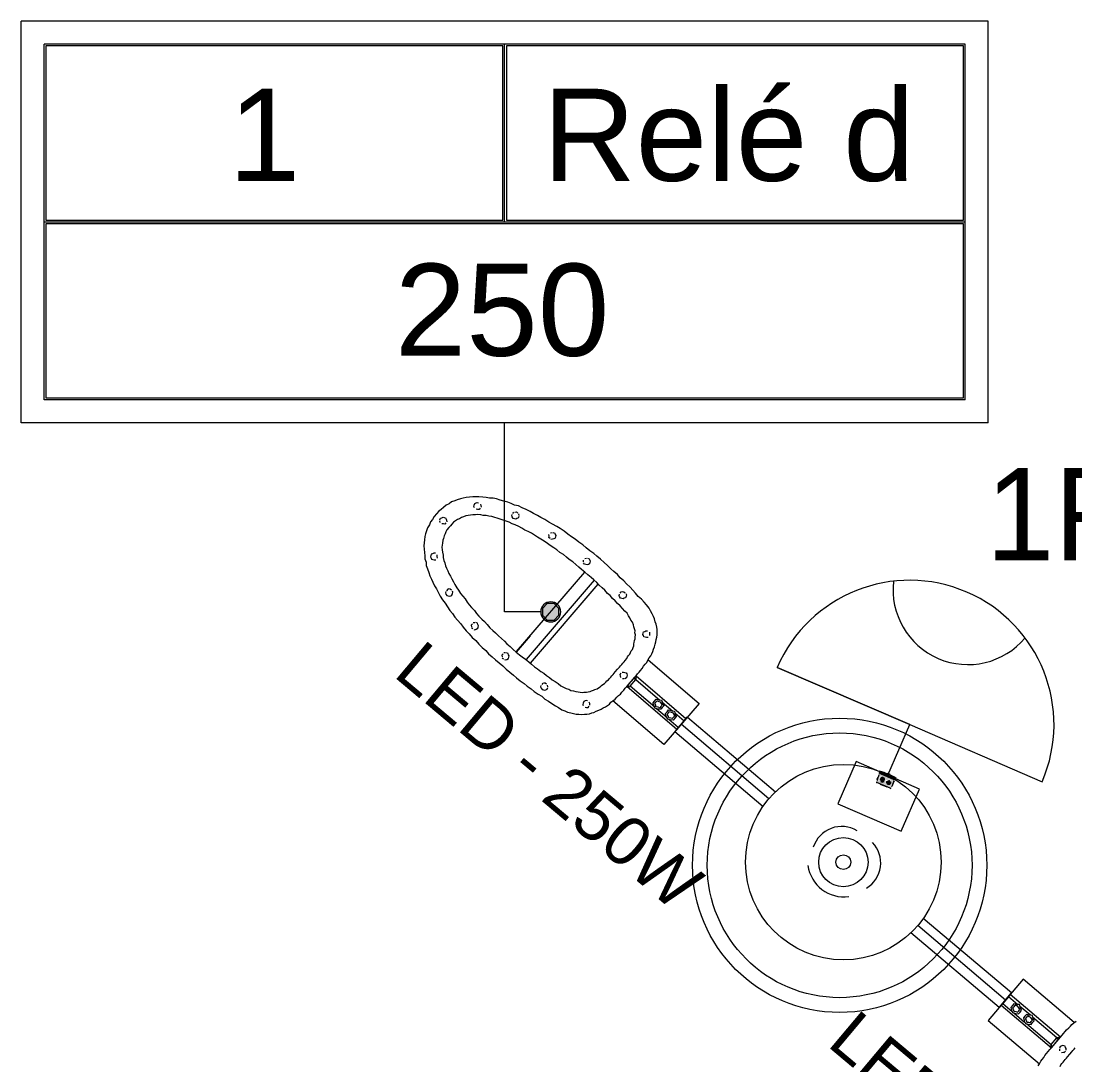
# Model space of a CAD drawing. Header units: metres. Extents: x -12 to 158, y -16 to 62.
# Drawn here: x 57.253 to 61.829, y 37.147 to 41.68 of the extents above; entities that cross this region are included whole.
import ezdxf

# ---------------------------------------------------------------- set-up
doc = ezdxf.new("R2010")
doc.units = ezdxf.units.M
doc.linetypes.add('Hidden 1_5', pattern=[0.0022, 0.0015, -0.0007])
for name, color, linetype, lineweight in [('A-ANNO-NOTE', 7, 'Continuous', 9), ('A-DETL', 7, 'Continuous', 9), ('Dispositivos elétricos', 7, 'Continuous', 35), ('E-LITE', 7, 'Continuous', 25), ('E-LITE-EQPM-IDEN', 7, 'Continuous', 9), ('E-LITE-IDEN', 7, 'Continuous', 9), ('E-POWR-CNDT', 7, 'Continuous', 18), ('Espelho e Módulo', 7, 'Continuous', 9), ('G-ANNO-TEXT', 7, 'Continuous', 9), ('LD_Luminárias', 7, 'Continuous', 9)]:
    doc.layers.add(name, color=color, linetype=linetype, lineweight=lineweight)
doc.layers.add('BASE ELETRICO__dwg', color=7, linetype='Continuous', lineweight=9, true_color=0x767676)
doc.styles.add('Arial_2', font='arial.ttf', dxfattribs={"height": 0.210954})
doc.styles.add('Arial_3', font='arial.ttf', dxfattribs={"height": 0.4})
doc.styles.add('Century Gothic_2', font='GOTHIC.TTF', dxfattribs={"height": 0.4})

# ---------------------------------------------------------------- blocks, each defined once
blk = doc.blocks.new('BASE ELETRICO__dwg-8227098-PLANTA BAIXA - PLANTA GERAL')
at = {"color": 252, "lineweight": 9, "true_color": 0x8e8e8e}
blk.add_circle((59.5413, 38.0134), 0.6391, dxfattribs=at)
at = {"layer": 'LD_Luminárias', "color": 252, "true_color": 0x8e8e8e}
blk.add_circle((59.5413, 38.0134), 0.5748, dxfattribs=at)
blk = doc.blocks.new('PVC Corrugado Amarelo_Caixa de Octogonal 4x4 - PVC Corrugado Amarelo_Caixa de Octogonal 4x4-2829200-PLANTA BAIXA - PLANTA GERAL')
at = {"layer": 'Dispositivos elétricos', "linetype": 'Hidden 1_5', "lineweight": 9, "true_color": 0xffff00}
h = blk.add_hatch(color=2, dxfattribs=at)
h.paths.add_polyline_path([(0, -0.0435), (0.0148, -0.0405), (0.0253, -0.0349), (0.0358, -0.0242), (0.0377, -0.0217), (0.0423, -0.0093), (0.0435, 0), (0.0405, 0.0148), (0.0358, 0.0242), (0.0242, 0.0358), (0.0148, 0.0405), (0.0093, 0.0423), (-0.0082, 0.0424), (-0.0113, 0.042), (-0.0242, 0.0358), (-0.0358, 0.0242), (-0.0405, 0.0148), (-0.0424, 0.0082), (-0.0435, 0), (-0.0405, -0.0148), (-0.0346, -0.0258), (-0.0242, -0.0358), (-0.0217, -0.0377), (-0.0082, -0.0424)])
h.paths.add_polyline_path([(0.0148, -0.0358), (-0.0153, -0.0353), (-0.0358, -0.0142), (-0.0353, 0.0153), (-0.0148, 0.0358), (0.016, 0.0346), (0.0358, 0.0148), (0.0346, -0.016), (0.016, -0.0346)])
blk.add_hatch(color=2, dxfattribs=at).paths.add_polyline_path([(-0.0148, -0.0358), (0.0148, -0.0358), (0.0358, -0.0148), (0.0358, 0.0148), (0.0148, 0.0358), (-0.0148, 0.0358), (-0.0358, 0.0148), (-0.0358, -0.0148)])
at = {"layer": 'Dispositivos elétricos', "lineweight": 9}
for p, q in [((-0.0148, 0.0358), (-0.0358, 0.0148)), ((-0.0358, 0.0148), (-0.0358, -0.0148)), ((0.0148, 0.0358), (-0.0148, 0.0358)), ((0.0358, 0.0148), (0.0148, 0.0358)), ((0.0358, -0.0148), (0.0358, 0.0148)), ((-0.0358, -0.0148), (-0.0148, -0.0358)), ((-0.0148, -0.0358), (0.0148, -0.0358)), ((0.0148, -0.0358), (0.0358, -0.0148))]:
    blk.add_line(p, q, dxfattribs=at)
for start, end in [(360, 180), (180, 360)]:
    blk.add_arc((0, 0), 0.0435, start, end, dxfattribs=at)
blk = doc.blocks.new('1_g_ Sensor de Presença_Conjunto 4x2 - a_Sensor de presença-V28-PLANTA BAIXA - PLANTA GERAL')
at = {"layer": 'Espelho e Módulo', "true_color": 0xfbfbfb}
for points in [[(0.0395, 0), (0.0395, 0.002), (-0.007, 0.0046), (-0.0386, 0), (0.0374, 0)], [(0, 0.0074), (-0.0022, 0.0112), (-0.0091, 0.0074), (-0.0005, 0.0074)], [(0.0091, 0.0074), (0.0065, 0.0104), (0, 0.0101), (0, 0.0074), (0.0057, 0.0074)]]:
    blk.add_hatch(color=7, dxfattribs=at).paths.add_polyline_path(points)
at = {"layer": 'Espelho e Módulo'}
for p, q in [((-0.0395, 0), (0, 0)), ((-0.0006, 0.0138), (0, 0.0138)), ((0, 0.0138), (0.0009, 0.0137)), ((0, 0), (0.0395, 0))]:
    blk.add_line(p, q, dxfattribs=at)
blk.add_arc((0, -0.2479), 0.253, 81.0302, 98.9698, dxfattribs=at)
blk = doc.blocks.new('PVC Corrugado Amarelo_Caixa de Luz 4x2 - PVC Corrugado Amarelo_Caixa de Luz 4x2-V29-PLANTA BAIXA - PLANTA GERAL')
at = {"layer": 'E-POWR-CNDT', "linetype": 'Hidden 1_5', "lineweight": 9, "true_color": 0xffff00}
for points in [[(-0.0345, 0.0475), (-0.035, 0.0428), (-0.033, 0.0058), (-0.031, 0.0072), (-0.033, 0.0475), (-0.0338, 0.0475)], [(0.033, 0.0475), (0.031, 0.0445), (0.033, 0.0058), (0.0345, 0.0073), (0.0338, 0.0475)], [(-0.031, 0.0058), (-0.0291, 0.0028), (0, 0.0028), (-0.0003, 0.0058), (-0.0302, 0.0058)], [(0, 0.0058), (0, 0.0028), (0.031, 0.0028), (0.0294, 0.0058), (0.007, 0.0058)]]:
    blk.add_hatch(color=2, dxfattribs=at).paths.add_polyline_path(points)
h = blk.add_hatch(color=2, dxfattribs=at)
h.paths.add_polyline_path([(0.031, 0.0058), (0.031, 0.0445), (0.0287, 0.0187), (0.0304, 0.0092)])
h.paths.add_polyline_path([(-0.031, 0.0475), (-0.031, 0.0058), (0.0264, 0.0075), (0.0051, 0.0176), (0.0026, 0.0245), (0.004, 0.0309), (0.0078, 0.0351), (0.0147, 0.0375), (0.0208, 0.036), (0.0249, 0.0325), (0.0271, 0.0282), (0.031, 0.0475), (-0.0293, 0.0475)])
h.paths.add_polyline_path([(-0.02, 0.0337), (-0.0124, 0.0347), (-0.0018, 0.0279), (0, 0.0258), (-0.001, 0.0238), (0, 0.022), (-0.0056, 0.0201), (-0.0079, 0.0179), (-0.0186, 0.0122), (-0.0173, 0.0153), (-0.0221, 0.0179), (-0.0249, 0.0254), (-0.0217, 0.0324), (-0.0201, 0.0336)])
h.paths.add_polyline_path([(-0.031, 0.0028), (-0.0289, 0), (0.031, 0), (0.0298, 0.0028), (-0.0283, 0.0028)])
h.paths.add_polyline_path([(0.0271, 0.0218), (0.0232, 0.0157), (0.0155, 0.0126), (0.0167, 0.0118), (0.031, 0.0058), (0.0273, 0.021)])
h = blk.add_hatch(color=2, dxfattribs=at)
h.paths.add_polyline_path([(-0.01, 0.0337), (-0.0025, 0.025), (-0.0052, 0.0275), (-0.0063, 0.03), (-0.0081, 0.0322)])
h.paths.add_polyline_path([(-0.0247, 0.0224), (-0.02, 0.0163), (-0.0218, 0.0195), (-0.0244, 0.0221)])
h = blk.add_hatch(color=2, dxfattribs=at)
h.paths.add_polyline_path([(-0.0221, 0.0321), (-0.0241, 0.0268), (-0.0229, 0.0206), (-0.0144, 0.0155), (-0.005, 0.025), (-0.0129, 0.0344), (-0.015, 0.035), (-0.0208, 0.0326)])
h.paths.add_polyline_path([(0.0087, 0.0358), (0.0029, 0.0279), (0.0049, 0.0183), (0.0086, 0.0151), (0.0173, 0.0135), (0.0245, 0.0186), (0.0256, 0.0301), (0.0191, 0.0358), (0.0089, 0.0358)])
h = blk.add_hatch(color=2, dxfattribs=at)
h.paths.add_polyline_path([(0.031, 0.0445), (0.0274, 0.0202), (0.0278, 0.0266), (0.031, 0.0444)])
h.paths.add_polyline_path([(-0.0029, 0.0282), (-0.0016, 0.0279), (-0.0029, 0.0282)])
h.paths.add_polyline_path([(-0.0034, 0.0294), (-0.002, 0.0284), (-0.0034, 0.0294)])
h.paths.add_polyline_path([(0.0184, 0.037), (0.0209, 0.0358), (0.0186, 0.0369)])
h.paths.add_polyline_path([(-0.0025, 0.025), (-0.001, 0.0239), (-0.0017, 0.0247)])
h.paths.add_polyline_path([(-0.0027, 0.0267), (-0.0016, 0.0253), (-0.0022, 0.0266)])
h.paths.add_polyline_path([(-0.0029, 0.0218), (-0.0008, 0.0211), (-0.0025, 0.0217)])
h.paths.add_polyline_path([(-0.0029, 0.0222), (-0.0012, 0.0219), (-0.0026, 0.0222)])
at = {"layer": 'A-DETL', "linetype": 'Hidden 1_5'}
for p, q in [((-0.0345, 0.0475), (-0.035, 0.0475)), ((-0.0345, 0.0475), (-0.035, 0.0475)), ((0.035, 0.0475), (0.0345, 0.0475)), ((0.035, 0.0475), (0.0345, 0.0475)), ((-0.037, 0.0058), (-0.0371, 0.0058)), ((-0.0371, 0.0028), (-0.037, 0.0028)), ((-0.0355, 0.0375), (-0.0355, 0.0371)), ((-0.0355, 0.0375), (-0.0355, 0.0371)), ((-0.0355, 0.0129), (-0.0355, 0.0125)), ((-0.0355, 0.0129), (-0.0355, 0.0125)), ((0.0355, 0.0371), (0.0355, 0.0375)), ((0.0355, 0.0371), (0.0355, 0.0375)), ((0.0355, 0.0125), (0.0355, 0.0129)), ((0.0355, 0.0125), (0.0355, 0.0129)), ((0.0371, 0.0058), (0.037, 0.0058)), ((0.037, 0.0028), (0.0371, 0.0028))]:
    blk.add_line(p, q, dxfattribs=at)
at = {"layer": 'E-POWR-CNDT', "lineweight": 9}
for p, q in [((-0.0345, 0.0475), (-0.035, 0.0475)), ((-0.031, 0.0475), (-0.035, 0.0475)), ((-0.031, 0.0475), (-0.032, 0.0475)), ((-0.031, 0.0475), (0.031, 0.0475)), ((-0.016, 0.048), (-0.016, 0.0475)), ((0, 0.048), (-0.016, 0.048)), ((-0.0125, 0.048), (-0.0125, 0.0475)), ((-0.0125, 0.048), (-0.0125, 0.0475)), ((0, 0.048), (-0.0125, 0.048)), ((0, 0.048), (-0.0125, 0.048)), ((0.0125, 0.048), (0, 0.048)), ((0.0125, 0.048), (0, 0.048)), ((0.016, 0.048), (0, 0.048)), ((0.0125, 0.0475), (0.0125, 0.048)), ((0.0125, 0.0475), (0.0125, 0.048)), ((0.016, 0.0475), (0.016, 0.048)), ((0.035, 0.0475), (0.031, 0.0475)), ((0.033, 0.0475), (0.031, 0.0475)), ((0.035, 0.0475), (0.0345, 0.0475)), ((-0.0389, 0.0058), (-0.0395, 0.0058)), ((-0.0371, 0.0058), (-0.0395, 0.0058)), ((-0.0395, 0.0028), (-0.0371, 0.0028)), ((-0.0395, 0.0028), (-0.0389, 0.0028)), ((-0.031, 0.0058), (-0.0371, 0.0058)), ((-0.0371, 0.0028), (-0.031, 0.0028)), ((-0.035, 0.0375), (-0.0355, 0.0375)), ((-0.035, 0.0375), (-0.0355, 0.0375)), ((-0.0355, 0.0375), (-0.0355, 0.025)), ((-0.0355, 0.0375), (-0.0355, 0.025)), ((-0.035, 0.035), (-0.0355, 0.035)), ((-0.0355, 0.035), (-0.0355, 0.025)), ((-0.0355, 0.025), (-0.0355, 0.0125)), ((-0.0355, 0.025), (-0.0355, 0.0125)), ((-0.0355, 0.025), (-0.0355, 0.015)), ((-0.0355, 0.015), (-0.035, 0.015)), ((-0.035, 0.025), (-0.035, 0.0347)), ((-0.035, 0.025), (-0.035, 0.0347)), ((-0.035, 0.025), (-0.035, 0.0338)), ((-0.035, 0.025), (-0.035, 0.0338)), ((-0.035, 0.025), (-0.035, 0.0338)), ((-0.035, 0.025), (-0.035, 0.0338)), ((-0.035, 0.0125), (-0.035, 0.025)), ((-0.035, 0.0129), (-0.035, 0.025)), ((-0.035, 0.0125), (-0.035, 0.025)), ((-0.035, 0.015), (-0.035, 0.025)), ((-0.031, 0.0058), (-0.035, 0.0058)), ((-0.035, 0.0028), (-0.031, 0.0028)), ((0, 0.0058), (-0.031, 0.0058)), ((-0.031, 0.0028), (0, 0.0028)), ((0.031, 0.0058), (0, 0.0058)), ((0, 0.0028), (0.031, 0.0028)), ((0.035, 0.0058), (0.031, 0.0058)), ((0.0371, 0.0058), (0.031, 0.0058)), ((0.031, 0.0028), (0.035, 0.0028)), ((0.031, 0.0028), (0.0371, 0.0028)), ((0.035, 0.0347), (0.035, 0.03)), ((0.035, 0.0338), (0.035, 0.025)), ((0.035, 0.0338), (0.035, 0.0312)), ((0.035, 0.0218), (0.035, 0.0125)), ((0.035, 0.02), (0.035, 0.015)), ((0.035, 0.0162), (0.035, 0.0125)), ((0.035, 0.0142), (0.035, 0.0129)), ((0.0355, 0.025), (0.0355, 0.0375)), ((0.0355, 0.0312), (0.0355, 0.0375)), ((0.0355, 0.03), (0.0355, 0.035)), ((0.0355, 0.0125), (0.0355, 0.0218)), ((0.0355, 0.015), (0.0355, 0.02)), ((0.0355, 0.0125), (0.0355, 0.0162)), ((0.0395, 0.0058), (0.0371, 0.0058)), ((0.0371, 0.0028), (0.0395, 0.0028))]:
    blk.add_line(p, q, dxfattribs=at)
for centre, radius, start, end in [((-0.015, 0.025), 0.01, 15, 180), ((-0.015, 0.025), 0.01, 180, 210), ((-0.015, 0.025), 0.01, 180, 210), ((-0.015, 0.025), 0.01, 90, 135), ((-0.015, 0.025), 0.01, 15, 45), ((-0.015, 0.025), 0.01, 15, 30), ((-0.015, 0.025), 0.01, 15, 30), ((0.015, 0.025), 0.0125, 75, 150), ((0.015, 0.025), 0.0125, 75, 150)]:
    blk.add_arc(centre, radius, start, end, dxfattribs=at)
blk = doc.blocks.new('Tag de Luminárias de Teto 3 - Tag de Luminárias de Teto 3-3493737-PLANTA BAIXA - PLANTA GERAL')
at = {"layer": 'E-LITE-EQPM-IDEN'}
for p, q in [((-0.0105, -0.004361), (-0.0105, 0.004361)), ((0.0105, 0.004361), (-0.0105, 0.004361)), ((0.0105, -0.004361), (0.0105, 0.004361)), ((0.01, 0.003861), (-0.01, 0.003861)), ((-0.01, -0.003861), (-0.01, 0.003861)), ((-0.000039, 0.003822), (-0.009961, 0.003822)), ((-0.009961, 0.003822), (-0.009961, 0.000039)), ((-0.000039, 0.000039), (-0.000039, 0.003822)), ((0, 0), (0, 0.003861)), ((0.000039, 0.003822), (0.000039, 0.000039)), ((0.009961, 0.003822), (0.000039, 0.003822)), ((0.009961, 0.000039), (0.009961, 0.003822)), ((0.01, -0.003861), (0.01, 0.003861)), ((-0.01, 0), (0.01, 0)), ((-0.009961, 0.000039), (-0.000039, 0.000039)), ((0.000039, 0.000039), (0.009961, 0.000039)), ((0.009961, -0.000039), (-0.009961, -0.000039)), ((-0.009961, -0.000039), (-0.009961, -0.003822)), ((0.009961, -0.003822), (0.009961, -0.000039)), ((0.01, -0.003861), (-0.01, -0.003861)), ((-0.009961, -0.003822), (0.009961, -0.003822)), ((0.0105, -0.004361), (-0.0105, -0.004361))]:
    blk.add_line(p, q, dxfattribs=at)

msp = doc.modelspace()

# ---------------------------------------------------------------- linework, layer by layer
at = {"layer": 'A-ANNO-NOTE'}
for p, q in [((60.5366, 38.8727), (61.1119, 38.6245)), ((61.1119, 38.6245), (60.5366, 38.8727)), ((61.0169, 38.4042), (61.1119, 38.6245)), ((61.1119, 38.6245), (61.6873, 38.3763)), ((61.1119, 38.6245), (61.6873, 38.3763)), ((60.8792, 38.4636), (60.7999, 38.2799)), ((61.1546, 38.3447), (60.8792, 38.4636)), ((61.0754, 38.1611), (61.1546, 38.3447)), ((60.7999, 38.2799), (61.0754, 38.1611))]:
    msp.add_line(p, q, dxfattribs=at)
for centre, radius, start, end in [((61.1119, 38.6245), 0.6266, 336.6671, 156.6671), ((61.1119, 38.6245), 0.6266, 336.6671, 156.6671), ((61.3646, 39.2101), 0.325, 173.4527, 319.8816)]:
    msp.add_arc(centre, radius, start, end, dxfattribs=at)
at = {"layer": 'A-DETL'}
for p, q in [((59.1219, 39.5914), (59.1117, 39.5834)), ((59.136, 39.5961), (59.1219, 39.5914)), ((59.1465, 39.6005), (59.136, 39.5961)), ((59.1607, 39.6052), (59.1465, 39.6005)), ((59.1731, 39.608), (59.1607, 39.6052)), ((59.1856, 39.6108), (59.1731, 39.608)), ((59.2, 39.6119), (59.1856, 39.6108)), ((59.2144, 39.613), (59.2, 39.6119)), ((59.2288, 39.6141), (59.2144, 39.613)), ((59.2238, 39.5847), (59.229, 39.5869)), ((59.2415, 39.6132), (59.2288, 39.6141)), ((59.229, 39.5869), (59.2343, 39.5892)), ((59.2343, 39.5892), (59.2398, 39.5878)), ((59.2578, 39.6127), (59.2415, 39.6132)), ((59.2725, 39.6102), (59.2578, 39.6127)), ((59.2872, 39.6077), (59.2725, 39.6102)), ((59.3035, 39.6071), (59.2872, 39.6077)), ((59.3182, 39.6046), (59.3035, 39.6071)), ((59.3331, 39.5985), (59.3182, 39.6046)), ((59.3497, 39.5944), (59.3331, 39.5985)), ((59.3663, 39.5902), (59.3497, 39.5944)), ((59.3813, 39.5841), (59.3663, 39.5902)), ((59.0671, 39.551), (59.0571, 39.5394)), ((59.0773, 39.5591), (59.0671, 39.551)), ((59.0876, 39.5671), (59.0773, 39.5591)), ((59.0995, 39.577), (59.0876, 39.5671)), ((59.1117, 39.5834), (59.0995, 39.577)), ((59.2193, 39.5717), (59.2207, 39.5773)), ((59.2216, 39.5665), (59.2193, 39.5717)), ((59.2207, 39.5773), (59.2238, 39.5847)), ((59.2348, 39.5584), (59.2293, 39.5598)), ((59.242, 39.559), (59.2348, 39.5584)), ((59.247, 39.5648), (59.242, 39.559)), ((59.2476, 39.5811), (59.2498, 39.5759)), ((59.2498, 39.5759), (59.2503, 39.5687)), ((59.3962, 39.578), (59.3813, 39.5841)), ((59.3882, 39.5412), (59.3932, 39.547)), ((59.4128, 39.5739), (59.3962, 39.578)), ((59.3968, 39.5473), (59.404, 39.5478)), ((59.404, 39.5478), (59.4098, 39.5429)), ((59.4297, 39.5661), (59.4128, 39.5739)), ((59.4466, 39.5584), (59.4297, 39.5661)), ((59.4635, 39.5506), (59.4466, 39.5584)), ((59.4787, 39.5409), (59.4635, 39.5506)), ((59.4956, 39.5331), (59.4787, 39.5409)), ((59.0308, 39.5048), (59.0264, 39.4918)), ((59.0391, 39.5145), (59.0308, 39.5048)), ((59.0471, 39.5278), (59.0391, 39.5145)), ((59.0571, 39.5394), (59.0471, 39.5278)), ((59.0718, 39.5134), (59.0748, 39.5209)), ((59.0726, 39.5026), (59.0721, 39.5098)), ((59.0748, 39.5209), (59.0801, 39.5231)), ((59.0801, 39.5231), (59.0853, 39.5253)), ((59.0875, 39.4965), (59.0803, 39.4959)), ((59.0853, 39.5253), (59.0909, 39.5239)), ((59.0931, 39.4951), (59.0875, 39.4965)), ((59.0909, 39.5239), (59.0964, 39.5225)), ((59.0981, 39.5009), (59.0931, 39.4951)), ((59.0964, 39.5225), (59.0986, 39.5172)), ((59.0986, 39.5172), (59.1008, 39.512)), ((59.1008, 39.512), (59.1014, 39.5048)), ((59.1238, 39.4956), (59.1172, 39.4879)), ((59.1305, 39.5034), (59.1238, 39.4956)), ((59.139, 39.5095), (59.1305, 39.5034)), ((59.1476, 39.5156), (59.139, 39.5095)), ((59.1565, 39.5181), (59.1476, 39.5156)), ((59.1651, 39.5241), (59.1565, 39.5181)), ((59.1739, 39.5266), (59.1651, 39.5241)), ((59.1844, 39.5311), (59.1739, 39.5266)), ((59.1952, 39.5319), (59.1844, 39.5311)), ((59.2041, 39.5344), (59.1952, 39.5319)), ((59.2149, 39.5352), (59.2041, 39.5344)), ((59.2257, 39.536), (59.2149, 39.5352)), ((59.2365, 39.5368), (59.2257, 39.536)), ((59.2492, 39.536), (59.2365, 39.5368)), ((59.2603, 39.5332), (59.2492, 39.536)), ((59.273, 39.5324), (59.2603, 39.5332)), ((59.2841, 39.5296), (59.273, 39.5324)), ((59.2968, 39.5288), (59.2841, 39.5296)), ((59.3098, 39.5244), (59.2968, 39.5288)), ((59.3209, 39.5216), (59.3098, 39.5244)), ((59.3339, 39.5172), (59.3209, 39.5216)), ((59.3469, 39.5127), (59.3339, 39.5172)), ((59.3599, 39.5083), (59.3469, 39.5127)), ((59.3729, 39.5038), (59.3599, 39.5083)), ((59.3862, 39.4958), (59.3729, 39.5038)), ((59.3835, 39.5318), (59.3849, 39.5373)), ((59.3857, 39.5265), (59.3835, 39.5318)), ((59.3898, 39.5196), (59.3857, 39.5265)), ((59.3992, 39.4914), (59.3862, 39.4958)), ((59.3954, 39.5182), (59.3898, 39.5196)), ((59.4009, 39.5168), (59.3954, 39.5182)), ((59.4062, 39.5191), (59.4009, 39.5168)), ((59.4114, 39.5213), (59.4062, 39.5191)), ((59.4145, 39.5287), (59.4114, 39.5213)), ((59.4136, 39.5395), (59.4142, 39.5323)), ((59.5108, 39.5234), (59.4956, 39.5331)), ((59.5277, 39.5157), (59.5108, 39.5234)), ((59.5448, 39.5043), (59.5277, 39.5157)), ((59.5601, 39.4946), (59.5448, 39.5043)), ((59.0095, 39.4525), (59.0067, 39.4414)), ((59.0139, 39.4655), (59.0095, 39.4525)), ((59.0183, 39.4785), (59.0139, 39.4655)), ((59.0264, 39.4918), (59.0183, 39.4785)), ((59.0945, 39.4536), (59.0897, 39.4442)), ((59.0975, 39.4611), (59.0945, 39.4536)), ((59.1022, 39.4705), (59.0975, 39.4611)), ((59.1105, 39.4801), (59.1022, 39.4705)), ((59.1172, 39.4879), (59.1105, 39.4801)), ((59.4142, 39.4853), (59.3992, 39.4914)), ((59.4275, 39.4773), (59.4142, 39.4853)), ((59.4407, 39.4692), (59.4275, 39.4773)), ((59.4557, 39.4631), (59.4407, 39.4692)), ((59.469, 39.4551), (59.4557, 39.4631)), ((59.4823, 39.4471), (59.469, 39.4551)), ((59.5459, 39.4429), (59.5454, 39.4501)), ((59.552, 39.4578), (59.5592, 39.4584)), ((59.5789, 39.4852), (59.5601, 39.4946)), ((59.5628, 39.4587), (59.5703, 39.4556)), ((59.5703, 39.4556), (59.5725, 39.4503)), ((59.5725, 39.4503), (59.5747, 39.4451)), ((59.5941, 39.4755), (59.5789, 39.4852)), ((59.6113, 39.4642), (59.5941, 39.4755)), ((59.6268, 39.4509), (59.6113, 39.4642)), ((59.6439, 39.4395), (59.6268, 39.4509)), ((59.0034, 39.414), (59.0025, 39.4013)), ((59.0042, 39.4268), (59.0034, 39.414)), ((59.0067, 39.4414), (59.0042, 39.4268)), ((59.082, 39.4038), (59.0809, 39.3946)), ((59.0831, 39.4129), (59.082, 39.4038)), ((59.0839, 39.4256), (59.0831, 39.4129)), ((59.087, 39.4331), (59.0839, 39.4256)), ((59.0897, 39.4442), (59.087, 39.4331)), ((59.4955, 39.439), (59.4823, 39.4471)), ((59.5108, 39.4293), (59.4955, 39.439)), ((59.5241, 39.4213), (59.5108, 39.4293)), ((59.5393, 39.4116), (59.5241, 39.4213)), ((59.5509, 39.4016), (59.5393, 39.4116)), ((59.5445, 39.4373), (59.5459, 39.4429)), ((59.5504, 39.4324), (59.5445, 39.4373)), ((59.5614, 39.4296), (59.5542, 39.429)), ((59.5667, 39.4318), (59.5614, 39.4296)), ((59.5719, 39.434), (59.5667, 39.4318)), ((59.5733, 39.4395), (59.5719, 39.434)), ((59.5747, 39.4451), (59.5733, 39.4395)), ((59.6591, 39.4298), (59.6439, 39.4395)), ((59.6746, 39.4165), (59.6591, 39.4298)), ((59.6918, 39.4052), (59.6746, 39.4165)), ((59.7073, 39.3919), (59.6918, 39.4052)), ((59.0025, 39.4013), (59.0036, 39.3869)), ((59.0036, 39.3869), (59.0047, 39.3725)), ((59.0047, 39.3725), (59.0058, 39.3581)), ((59.0058, 39.3581), (59.0069, 39.3437)), ((59.033, 39.3584), (59.0316, 39.3528)), ((59.0343, 39.3639), (59.033, 39.3584)), ((59.0396, 39.3661), (59.0343, 39.3639)), ((59.0449, 39.3683), (59.0396, 39.3661)), ((59.0521, 39.3689), (59.0449, 39.3683)), ((59.0604, 39.355), (59.0598, 39.3622)), ((59.0809, 39.3946), (59.0817, 39.3838)), ((59.0817, 39.3838), (59.0825, 39.373)), ((59.0825, 39.373), (59.0853, 39.3606)), ((59.0853, 39.3606), (59.0861, 39.3498)), ((59.5661, 39.3919), (59.5509, 39.4016)), ((59.5794, 39.3839), (59.5661, 39.3919)), ((59.593, 39.3723), (59.5794, 39.3839)), ((59.6082, 39.3626), (59.593, 39.3723)), ((59.6217, 39.3509), (59.6082, 39.3626)), ((59.7228, 39.3786), (59.7073, 39.3919)), ((59.7399, 39.3672), (59.7228, 39.3786)), ((59.7535, 39.3556), (59.7399, 39.3672)), ((59.0069, 39.3437), (59.0116, 39.3296)), ((59.0116, 39.3296), (59.0127, 39.3152)), ((59.0127, 39.3152), (59.0174, 39.3011)), ((59.0316, 39.3528), (59.0338, 39.3476)), ((59.0338, 39.3476), (59.036, 39.3423)), ((59.036, 39.3423), (59.0415, 39.3409)), ((59.0415, 39.3409), (59.0471, 39.3396)), ((59.0471, 39.3396), (59.0543, 39.3401)), ((59.0609, 39.3479), (59.0604, 39.355)), ((59.0861, 39.3498), (59.0889, 39.3373)), ((59.0889, 39.3373), (59.0933, 39.3268)), ((59.0933, 39.3268), (59.0961, 39.3143)), ((59.0961, 39.3143), (59.1005, 39.3038)), ((59.6334, 39.341), (59.6217, 39.3509)), ((59.6486, 39.3313), (59.6334, 39.341)), ((59.6621, 39.3197), (59.6486, 39.3313)), ((59.6757, 39.308), (59.6621, 39.3197)), ((59.6956, 39.3313), (59.6951, 39.3385)), ((59.7001, 39.3207), (59.6959, 39.3277)), ((59.7056, 39.3194), (59.7001, 39.3207)), ((59.7017, 39.3462), (59.7089, 39.3468)), ((59.7111, 39.318), (59.7056, 39.3194)), ((59.7164, 39.3202), (59.7111, 39.318)), ((59.7125, 39.347), (59.72, 39.344)), ((59.7217, 39.3224), (59.7164, 39.3202)), ((59.72, 39.344), (59.7222, 39.3387)), ((59.723, 39.3279), (59.7217, 39.3224)), ((59.7222, 39.3387), (59.7244, 39.3335)), ((59.7244, 39.3335), (59.723, 39.3279)), ((59.769, 39.3423), (59.7535, 39.3556)), ((59.7845, 39.329), (59.769, 39.3423)), ((59.8, 39.3157), (59.7845, 39.329)), ((59.8138, 39.3005), (59.8, 39.3157)), ((59.0174, 39.3011), (59.0241, 39.2853)), ((59.0241, 39.2853), (59.0288, 39.2712)), ((59.0288, 39.2712), (59.0354, 39.2554)), ((59.1005, 39.3038), (59.1068, 39.2916)), ((59.1068, 39.2916), (59.1113, 39.2811)), ((59.1113, 39.2811), (59.1176, 39.2689)), ((59.1176, 39.2689), (59.124, 39.2568)), ((59.4051, 38.9416), (59.7009, 39.2864)), ((59.6873, 39.2981), (59.6757, 39.308)), ((59.7009, 39.2864), (59.6873, 39.2981)), ((59.7144, 39.2748), (59.7009, 39.2864)), ((59.728, 39.2632), (59.7144, 39.2748)), ((59.8274, 39.2889), (59.8138, 39.3005)), ((59.8429, 39.2756), (59.8274, 39.2889)), ((59.8548, 39.262), (59.8429, 39.2756)), ((59.0354, 39.2554), (59.0418, 39.2432)), ((59.0418, 39.2432), (59.0484, 39.2274)), ((59.0484, 39.2274), (59.0567, 39.2136)), ((59.124, 39.2568), (59.1304, 39.2446)), ((59.1304, 39.2446), (59.1367, 39.2324)), ((59.1367, 39.2324), (59.145, 39.2185)), ((59.7416, 39.2515), (59.4458, 38.9067)), ((59.7573, 39.2346), (59.4632, 38.8918)), ((59.7396, 39.2532), (59.728, 39.2632)), ((59.7532, 39.2416), (59.7396, 39.2532)), ((59.7631, 39.2296), (59.7532, 39.2416)), ((59.7767, 39.218), (59.7631, 39.2296)), ((59.8703, 39.2487), (59.8548, 39.262)), ((59.8822, 39.2351), (59.8703, 39.2487)), ((59.8977, 39.2218), (59.8822, 39.2351)), ((59.9096, 39.2083), (59.8977, 39.2218)), ((59.0567, 39.2136), (59.0653, 39.1962)), ((59.0653, 39.1962), (59.0736, 39.1823)), ((59.0736, 39.1823), (59.0838, 39.1668)), ((59.0974, 39.2022), (59.096, 39.1967)), ((59.096, 39.1967), (59.0982, 39.1914)), ((59.0982, 39.1914), (59.1024, 39.1845)), ((59.1057, 39.2119), (59.1007, 39.2061)), ((59.1024, 39.1845), (59.1079, 39.1831)), ((59.111, 39.2141), (59.1057, 39.2119)), ((59.1079, 39.1831), (59.1134, 39.1817)), ((59.1165, 39.2127), (59.111, 39.2141)), ((59.1134, 39.1817), (59.1187, 39.184)), ((59.1223, 39.2078), (59.1165, 39.2127)), ((59.1187, 39.184), (59.124, 39.1862)), ((59.124, 39.1862), (59.127, 39.1936)), ((59.1284, 39.1992), (59.1262, 39.2044)), ((59.127, 39.1936), (59.1284, 39.1992)), ((59.145, 39.2185), (59.153, 39.2083)), ((59.153, 39.2083), (59.1613, 39.1945)), ((59.1613, 39.1945), (59.1713, 39.1825)), ((59.1713, 39.1825), (59.1813, 39.1706)), ((59.7883, 39.208), (59.7767, 39.218)), ((59.8002, 39.1945), (59.7883, 39.208)), ((59.8118, 39.1845), (59.8002, 39.1945)), ((59.8218, 39.1726), (59.8118, 39.1845)), ((59.8498, 39.1856), (59.8512, 39.1911)), ((59.852, 39.1803), (59.8498, 39.1856)), ((59.8561, 39.1734), (59.852, 39.1803)), ((59.8545, 39.195), (59.8595, 39.2008)), ((59.8595, 39.2008), (59.8647, 39.203)), ((59.8647, 39.203), (59.8703, 39.2016)), ((59.8703, 39.2016), (59.8761, 39.1967)), ((59.8777, 39.1751), (59.8725, 39.1729)), ((59.8808, 39.1825), (59.8777, 39.1751)), ((59.8799, 39.1933), (59.8822, 39.1881)), ((59.8822, 39.1881), (59.8808, 39.1825)), ((59.9215, 39.1947), (59.9096, 39.2083)), ((59.9334, 39.1811), (59.9215, 39.1947)), ((59.9469, 39.1695), (59.9334, 39.1811)), ((59.0838, 39.1668), (59.0941, 39.1513)), ((59.0941, 39.1513), (59.1043, 39.1358)), ((59.1043, 39.1358), (59.1145, 39.1203)), ((59.1813, 39.1706), (59.1896, 39.1568)), ((59.1896, 39.1568), (59.1995, 39.1449)), ((59.1995, 39.1449), (59.2095, 39.133)), ((59.2095, 39.133), (59.2214, 39.1194)), ((59.8334, 39.1626), (59.8218, 39.1726)), ((59.8434, 39.1507), (59.8334, 39.1626)), ((59.855, 39.1408), (59.8434, 39.1507)), ((59.865, 39.1288), (59.855, 39.1408)), ((59.8617, 39.172), (59.8561, 39.1734)), ((59.8672, 39.1706), (59.8617, 39.172)), ((59.8725, 39.1729), (59.8672, 39.1706)), ((59.9588, 39.1559), (59.9469, 39.1695)), ((59.9688, 39.144), (59.9588, 39.1559)), ((59.9807, 39.1305), (59.9688, 39.144)), ((59.987, 39.1183), (59.9807, 39.1305)), ((59.1145, 39.1203), (59.1264, 39.1067)), ((59.1264, 39.1067), (59.1367, 39.0912)), ((59.1367, 39.0912), (59.1486, 39.0776)), ((59.2214, 39.1194), (59.2313, 39.1075)), ((59.2313, 39.1075), (59.2413, 39.0956)), ((59.2413, 39.0956), (59.2532, 39.082)), ((59.8749, 39.1169), (59.865, 39.1288)), ((59.8846, 39.1086), (59.8749, 39.1169)), ((59.891, 39.0965), (59.8846, 39.1086)), ((59.8971, 39.0879), (59.891, 39.0965)), ((59.9015, 39.0773), (59.8971, 39.0879)), ((59.9934, 39.1061), (59.987, 39.1183)), ((59.9998, 39.0939), (59.9934, 39.1061)), ((60.0042, 39.0834), (59.9998, 39.0939)), ((60.0069, 39.0709), (60.0042, 39.0834)), ((59.1486, 39.0776), (59.1624, 39.0624)), ((59.1624, 39.0624), (59.1726, 39.0469)), ((59.1726, 39.0469), (59.1865, 39.0317)), ((59.213, 39.0627), (59.2081, 39.0569)), ((59.2081, 39.0569), (59.2086, 39.0497)), ((59.2089, 39.0461), (59.2147, 39.0411)), ((59.2236, 39.0671), (59.2164, 39.0665)), ((59.2186, 39.0378), (59.2241, 39.0364)), ((59.2241, 39.0364), (59.2294, 39.0386)), ((59.2346, 39.0643), (59.2272, 39.0674)), ((59.2294, 39.0386), (59.2363, 39.0427)), ((59.2369, 39.0591), (59.2346, 39.0643)), ((59.2363, 39.0427), (59.2377, 39.0483)), ((59.2391, 39.0538), (59.2369, 39.0591)), ((59.2377, 39.0483), (59.2391, 39.0538)), ((59.2532, 39.082), (59.2648, 39.0721)), ((59.2648, 39.0721), (59.2767, 39.0585)), ((59.2767, 39.0585), (59.2886, 39.0449)), ((59.2886, 39.0449), (59.3022, 39.0333)), ((59.9076, 39.0688), (59.9015, 39.0773)), ((59.912, 39.0582), (59.9076, 39.0688)), ((59.9145, 39.0494), (59.912, 39.0582)), ((59.917, 39.0405), (59.9145, 39.0494)), ((59.9195, 39.0317), (59.917, 39.0405)), ((60.0114, 39.0604), (60.0069, 39.0709)), ((60.0141, 39.048), (60.0114, 39.0604)), ((60.015, 39.0372), (60.0141, 39.048)), ((59.1865, 39.0317), (59.1984, 39.0181)), ((59.1984, 39.0181), (59.2122, 39.0029)), ((59.2122, 39.0029), (59.2277, 38.9896)), ((59.3022, 39.0333), (59.3138, 39.0233)), ((59.3138, 39.0233), (59.3257, 39.0098)), ((59.3257, 39.0098), (59.3392, 38.9981)), ((59.3392, 38.9981), (59.3528, 38.9865)), ((59.4633, 39.0094), (59.4034, 38.9397)), ((59.9172, 38.9899), (59.9203, 38.9973)), ((59.9183, 39.0225), (59.9195, 39.0317)), ((59.9208, 39.0137), (59.9183, 39.0225)), ((59.9197, 39.0045), (59.9208, 39.0137)), ((59.9203, 38.9973), (59.9197, 39.0045)), ((59.9532, 39.0162), (59.9546, 39.0217)), ((59.9554, 39.0109), (59.9532, 39.0162)), ((59.9546, 39.0217), (59.956, 39.0272)), ((59.9577, 39.0056), (59.9554, 39.0109)), ((59.956, 39.0272), (59.9613, 39.0294)), ((59.9632, 39.0042), (59.9577, 39.0056)), ((59.9613, 39.0294), (59.9665, 39.0316)), ((59.9687, 39.0029), (59.9632, 39.0042)), ((59.9665, 39.0316), (59.9737, 39.0322)), ((59.9759, 39.0034), (59.9687, 39.0029)), ((59.9815, 39.0256), (59.982, 39.0184)), ((59.982, 39.0184), (59.9826, 39.0112)), ((60.01, 38.9843), (60.0111, 38.9934)), ((60.0111, 38.9934), (60.0138, 39.0045)), ((60.0138, 39.0045), (60.015, 39.0136)), ((60.0158, 39.0264), (60.015, 39.0372)), ((60.015, 39.0136), (60.0158, 39.0264)), ((59.2277, 38.9896), (59.2415, 38.9744)), ((59.2415, 38.9744), (59.2554, 38.9591)), ((59.2554, 38.9591), (59.2709, 38.9458)), ((59.3528, 38.9865), (59.3628, 38.9746)), ((59.3628, 38.9746), (59.3763, 38.963)), ((59.3763, 38.963), (59.3899, 38.9513)), ((59.3899, 38.9513), (59.4034, 38.9397)), ((59.9025, 38.9453), (59.9075, 38.9511)), ((59.9075, 38.9511), (59.9106, 38.9586)), ((59.9106, 38.9586), (59.9136, 38.9661)), ((59.9136, 38.9661), (59.9147, 38.9752)), ((59.9147, 38.9752), (59.9161, 38.9807)), ((59.9161, 38.9807), (59.9172, 38.9899)), ((59.9969, 38.9417), (59.9997, 38.9527)), ((59.9997, 38.9527), (60.0044, 38.9622)), ((60.0044, 38.9622), (60.0072, 38.9732)), ((60.0072, 38.9732), (60.01, 38.9843)), ((59.2709, 38.9458), (59.2828, 38.9323)), ((59.2828, 38.9323), (59.2982, 38.919)), ((59.2982, 38.919), (59.3137, 38.9057)), ((59.3137, 38.9057), (59.3292, 38.8924)), ((59.3461, 38.9317), (59.3412, 38.9259)), ((59.3412, 38.9259), (59.3417, 38.9187)), ((59.342, 38.9151), (59.3478, 38.9101)), ((59.3567, 38.9361), (59.3495, 38.9356)), ((59.3517, 38.9068), (59.3572, 38.9054)), ((59.3572, 38.9054), (59.3625, 38.9076)), ((59.3677, 38.9333), (59.3603, 38.9364)), ((59.3625, 38.9076), (59.3694, 38.9117)), ((59.3699, 38.9281), (59.3677, 38.9333)), ((59.3694, 38.9117), (59.3708, 38.9173)), ((59.3722, 38.9228), (59.3699, 38.9281)), ((59.3708, 38.9173), (59.3722, 38.9228)), ((59.4034, 38.9397), (59.417, 38.9281)), ((59.417, 38.9281), (59.4286, 38.9181)), ((59.4286, 38.9181), (59.4438, 38.9084)), ((59.4438, 38.9084), (59.4574, 38.8968)), ((59.8718, 38.8977), (59.8768, 38.9035)), ((59.8768, 38.9035), (59.8834, 38.9113)), ((59.8834, 38.9113), (59.8865, 38.9187)), ((59.8865, 38.9187), (59.8915, 38.9246)), ((59.8915, 38.9246), (59.8964, 38.9304)), ((59.8964, 38.9304), (59.8995, 38.9378)), ((59.8995, 38.9378), (59.9025, 38.9453)), ((59.9698, 38.8943), (59.9745, 38.9038)), ((59.9745, 38.9038), (59.9809, 38.9151)), ((59.9762, 38.9057), (60.197, 38.7163)), ((59.9809, 38.9151), (59.9875, 38.9229)), ((59.9875, 38.9229), (59.9922, 38.9323)), ((59.9922, 38.9323), (59.9969, 38.9417)), ((59.3292, 38.8924), (59.3447, 38.8791)), ((59.3447, 38.8791), (59.3602, 38.8658)), ((59.3602, 38.8658), (59.3757, 38.8525)), ((59.4574, 38.8968), (59.469, 38.8868)), ((59.469, 38.8868), (59.4826, 38.8752)), ((59.4826, 38.8752), (59.4959, 38.8671)), ((59.4959, 38.8671), (59.5094, 38.8555)), ((59.5094, 38.8555), (59.5227, 38.8475)), ((59.8336, 38.8532), (59.8435, 38.8648)), ((59.8435, 38.8648), (59.8519, 38.8745)), ((59.8519, 38.8745), (59.8568, 38.8803)), ((59.8568, 38.8803), (59.8618, 38.8861)), ((59.8618, 38.8861), (59.8668, 38.8919)), ((59.8668, 38.8919), (59.8718, 38.8977)), ((59.9368, 38.852), (59.9435, 38.8598)), ((59.9435, 38.8598), (59.9501, 38.8675)), ((59.9501, 38.8675), (59.9565, 38.8789)), ((59.9565, 38.8789), (59.9631, 38.8866)), ((59.9631, 38.8866), (59.9698, 38.8943)), ((59.3757, 38.8525), (59.3912, 38.8392)), ((59.3912, 38.8392), (59.4048, 38.8276)), ((59.4048, 38.8276), (59.4203, 38.8143)), ((59.4203, 38.8143), (59.4374, 38.8029)), ((59.5227, 38.8475), (59.5343, 38.8375)), ((59.5343, 38.8375), (59.5476, 38.8295)), ((59.5476, 38.8295), (59.5592, 38.8195)), ((59.5592, 38.8195), (59.5725, 38.8115)), ((59.5725, 38.8115), (59.5858, 38.8034)), ((59.7918, 38.8083), (59.7967, 38.8141)), ((59.7967, 38.8141), (59.8037, 38.8183)), ((59.8037, 38.8183), (59.8087, 38.8241)), ((59.8087, 38.8241), (59.8136, 38.8299)), ((59.8136, 38.8299), (59.8186, 38.8357)), ((59.8186, 38.8357), (59.8236, 38.8415)), ((59.8236, 38.8415), (59.8286, 38.8473)), ((59.8286, 38.8473), (59.8336, 38.8532)), ((59.8543, 38.8421), (59.8593, 38.8479)), ((59.8565, 38.8368), (59.8543, 38.8421)), ((59.8571, 38.8296), (59.8565, 38.8368)), ((59.8626, 38.8518), (59.8698, 38.8523)), ((59.872, 38.8235), (59.8648, 38.823)), ((59.8698, 38.8523), (59.8754, 38.8509)), ((59.8754, 38.8509), (59.8809, 38.8495)), ((59.8826, 38.8279), (59.8756, 38.8238)), ((59.8809, 38.8495), (59.8831, 38.8443)), ((59.884, 38.8335), (59.8826, 38.8279)), ((59.8831, 38.8443), (59.8853, 38.839)), ((59.8837, 38.79), (59.9235, 38.8365)), ((59.8853, 38.839), (59.884, 38.8335)), ((59.8969, 38.8055), (59.9036, 38.8133)), ((59.8981, 38.7911), (59.923, 38.8202)), ((59.9036, 38.8133), (59.9102, 38.821)), ((59.9102, 38.821), (59.9169, 38.8288)), ((59.9169, 38.8288), (59.9235, 38.8365)), ((59.9197, 38.8163), (59.9186, 38.8307)), ((59.9235, 38.8365), (59.923, 38.8202)), ((59.923, 38.8202), (60.0276, 38.7305)), ((59.9235, 38.8365), (59.9302, 38.8443)), ((59.9235, 38.8365), (60.1405, 38.6504)), ((59.9302, 38.8443), (59.9368, 38.852)), ((59.4374, 38.8029), (59.451, 38.7913)), ((59.451, 38.7913), (59.4682, 38.7799)), ((59.4682, 38.7799), (59.4817, 38.7683)), ((59.4817, 38.7683), (59.4989, 38.757)), ((59.5105, 38.794), (59.5091, 38.7885)), ((59.5091, 38.7885), (59.5113, 38.7833)), ((59.5113, 38.7833), (59.5155, 38.7763)), ((59.5188, 38.8037), (59.5138, 38.7979)), ((59.5155, 38.7763), (59.521, 38.7749)), ((59.521, 38.7749), (59.5266, 38.7736)), ((59.5296, 38.8046), (59.5224, 38.804)), ((59.5266, 38.7736), (59.5318, 38.7758)), ((59.5354, 38.7996), (59.5296, 38.8046)), ((59.5318, 38.7758), (59.5371, 38.778)), ((59.5371, 38.778), (59.5401, 38.7855)), ((59.5399, 38.7891), (59.5393, 38.7963)), ((59.5858, 38.8034), (59.5974, 38.7935)), ((59.5974, 38.7935), (59.6088, 38.7871)), ((59.6088, 38.7871), (59.6201, 38.7807)), ((59.6201, 38.7807), (59.6312, 38.7779)), ((59.6312, 38.7779), (59.6406, 38.7732)), ((59.6406, 38.7732), (59.6517, 38.7705)), ((59.6517, 38.7705), (59.6628, 38.7677)), ((59.6628, 38.7677), (59.6719, 38.7666)), ((59.6719, 38.7666), (59.681, 38.7655)), ((59.681, 38.7655), (59.6902, 38.7644)), ((59.6902, 38.7644), (59.6974, 38.7649)), ((59.6974, 38.7649), (59.7081, 38.7657)), ((59.7081, 38.7657), (59.7153, 38.7663)), ((59.7153, 38.7663), (59.7242, 38.7688)), ((59.7242, 38.7688), (59.7295, 38.771)), ((59.7295, 38.771), (59.7383, 38.7735)), ((59.7383, 38.7735), (59.7452, 38.7776)), ((59.7452, 38.7776), (59.7541, 38.7801)), ((59.7541, 38.7801), (59.761, 38.7843)), ((59.761, 38.7843), (59.7679, 38.7884)), ((59.7679, 38.7884), (59.7729, 38.7942)), ((59.7729, 38.7942), (59.7799, 38.7984)), ((59.7799, 38.7984), (59.7868, 38.8025)), ((59.7868, 38.8025), (59.7918, 38.8083)), ((59.8554, 38.7571), (59.8621, 38.7648)), ((59.8621, 38.7648), (59.8704, 38.7745)), ((59.8704, 38.7745), (59.877, 38.7823)), ((59.877, 38.7823), (59.8837, 38.79)), ((59.8947, 38.7873), (59.8803, 38.7862)), ((59.8837, 38.79), (59.8903, 38.7978)), ((59.8981, 38.7911), (59.8837, 38.79)), ((60.1006, 38.6039), (59.8837, 38.79)), ((59.8903, 38.7978), (59.8969, 38.8055)), ((60.0046, 38.6997), (59.8981, 38.7911)), ((59.4989, 38.757), (59.5141, 38.7473)), ((59.5141, 38.7473), (59.5277, 38.7356)), ((59.5277, 38.7356), (59.5429, 38.7259)), ((59.5429, 38.7259), (59.5581, 38.7162)), ((59.6937, 38.7176), (59.6923, 38.712)), ((59.6968, 38.725), (59.6937, 38.7176)), ((59.702, 38.7273), (59.6968, 38.725)), ((59.7073, 38.7295), (59.702, 38.7273)), ((59.7128, 38.7281), (59.7073, 38.7295)), ((59.7228, 38.7162), (59.7206, 38.7214)), ((59.8081, 38.7137), (59.8147, 38.7214)), ((59.8147, 38.7214), (59.8233, 38.7275)), ((59.8233, 38.7275), (59.8335, 38.7355)), ((60.0441, 38.5381), (59.8233, 38.7275)), ((59.8335, 38.7355), (59.8402, 38.7433)), ((59.8402, 38.7433), (59.8468, 38.751)), ((59.8468, 38.751), (59.8554, 38.7571)), ((59.9977, 38.7191), (60.0043, 38.7269)), ((60.0004, 38.7067), (59.9977, 38.7191)), ((60.0043, 38.7269), (60.011, 38.7346)), ((60.0051, 38.7161), (60.0101, 38.7219)), ((60.0101, 38.7219), (60.0151, 38.7277)), ((60.011, 38.7346), (60.022, 38.7318)), ((60.0151, 38.7277), (60.0226, 38.7246)), ((60.022, 38.7318), (60.0348, 38.731)), ((60.0226, 38.7246), (60.0281, 38.7233)), ((60.0281, 38.7233), (60.0323, 38.7163)), ((60.0348, 38.731), (60.0395, 38.7169)), ((60.0373, 38.7221), (60.0837, 38.6823)), ((59.5581, 38.7162), (59.5733, 38.7065)), ((59.5733, 38.7065), (59.5866, 38.6985)), ((59.5866, 38.6985), (59.6018, 38.6888)), ((59.6018, 38.6888), (59.6148, 38.6844)), ((59.6148, 38.6844), (59.6262, 38.678)), ((59.6262, 38.678), (59.6408, 38.6755)), ((59.6408, 38.6755), (59.6519, 38.6727)), ((59.6519, 38.6727), (59.663, 38.67)), ((59.6923, 38.712), (59.6946, 38.7068)), ((59.7023, 38.7001), (59.7078, 38.6987)), ((59.7078, 38.6987), (59.715, 38.6993)), ((59.715, 38.6993), (59.72, 38.7051)), ((59.7208, 38.6708), (59.7314, 38.6752)), ((59.7233, 38.709), (59.7228, 38.7162)), ((59.7314, 38.6752), (59.7402, 38.6777)), ((59.7402, 38.6777), (59.7507, 38.6821)), ((59.7507, 38.6821), (59.7613, 38.6865)), ((59.7613, 38.6865), (59.7718, 38.691)), ((59.7718, 38.691), (59.7804, 38.6971)), ((59.7804, 38.6971), (59.7909, 38.7015)), ((59.7909, 38.7015), (59.7995, 38.7076)), ((59.7995, 38.7076), (59.8081, 38.7137)), ((60.0049, 38.6961), (60.0004, 38.7067)), ((60.0179, 38.6917), (60.0049, 38.6961)), ((60.0093, 38.7091), (60.0051, 38.7161)), ((60.0098, 38.7019), (60.0093, 38.7091)), ((60.019, 38.7008), (60.0098, 38.7019)), ((60.0588, 38.6532), (60.0123, 38.6931)), ((60.0306, 38.6909), (60.0179, 38.6917)), ((60.0265, 38.6978), (60.019, 38.7008)), ((60.0314, 38.7036), (60.0265, 38.6978)), ((60.0373, 38.6986), (60.0306, 38.6909)), ((60.0364, 38.7094), (60.0314, 38.7036)), ((60.0323, 38.7163), (60.0364, 38.7094)), ((60.0439, 38.7064), (60.0373, 38.6986)), ((60.0395, 38.7169), (60.0439, 38.7064)), ((60.197, 38.7163), (60.0441, 38.5381)), ((60.0519, 38.6726), (60.0586, 38.6803)), ((60.0547, 38.6601), (60.0519, 38.6726)), ((60.0586, 38.6803), (60.0652, 38.6881)), ((60.0594, 38.6695), (60.0644, 38.6754)), ((60.0644, 38.6754), (60.0694, 38.6812)), ((60.0652, 38.6881), (60.0763, 38.6853)), ((60.0694, 38.6812), (60.0768, 38.6781)), ((60.0763, 38.6853), (60.0909, 38.6828)), ((60.0768, 38.6781), (60.0843, 38.6751)), ((60.0843, 38.6751), (60.0884, 38.6681)), ((60.0909, 38.6828), (60.0937, 38.6704)), ((60.0915, 38.6756), (60.1322, 38.6407)), ((59.663, 38.67), (59.6757, 38.6691)), ((59.6757, 38.6691), (59.6885, 38.6683)), ((59.6885, 38.6683), (59.6993, 38.6691)), ((59.6993, 38.6691), (59.71, 38.67)), ((59.71, 38.67), (59.7208, 38.6708)), ((60.061, 38.6479), (60.0547, 38.6601)), ((60.0635, 38.6626), (60.0594, 38.6695)), ((60.0721, 38.6452), (60.061, 38.6479)), ((60.066, 38.6538), (60.0635, 38.6626)), ((60.0752, 38.6526), (60.066, 38.6538)), ((60.1072, 38.6117), (60.0666, 38.6466)), ((60.0848, 38.6443), (60.0721, 38.6452)), ((60.0807, 38.6513), (60.0752, 38.6526)), ((60.0857, 38.6571), (60.0807, 38.6513)), ((60.0915, 38.6521), (60.0848, 38.6443)), ((60.0907, 38.6629), (60.0857, 38.6571)), ((60.0884, 38.6681), (60.0907, 38.6629)), ((60.0981, 38.6598), (60.0915, 38.6521)), ((60.0929, 38.5949), (60.1466, 38.6575)), ((60.0937, 38.6704), (60.0981, 38.6598)), ((60.1405, 38.6504), (60.1006, 38.6039)), ((60.1322, 38.6407), (60.1072, 38.6117)), ((60.5007, 38.3024), (60.1197, 38.6262)), ((60.1464, 38.6573), (60.5288, 38.3323)), ((60.0927, 38.5947), (60.4756, 38.2692)), ((61.5545, 37.4594), (61.1709, 37.7827)), ((61.5012, 37.3965), (61.117, 37.7202)), ((61.528, 37.4282), (61.1471, 37.752)), ((61.6047, 37.5187), (61.453, 37.3396)), ((61.8268, 37.3307), (61.6047, 37.5187)), ((61.5014, 37.3967), (61.5547, 37.4597)), ((61.5487, 37.4525), (61.5091, 37.4058)), ((61.5404, 37.4428), (61.5157, 37.4136)), ((61.5813, 37.4081), (61.5404, 37.4428)), ((61.7668, 37.2678), (61.5487, 37.4525)), ((61.5091, 37.4058), (61.7272, 37.2211)), ((61.5157, 37.4136), (61.5566, 37.3789)), ((61.5581, 37.4044), (61.5515, 37.3966)), ((61.5515, 37.3966), (61.5543, 37.3842)), ((61.5647, 37.4122), (61.5581, 37.4044)), ((61.5639, 37.3995), (61.559, 37.3936)), ((61.559, 37.3936), (61.5612, 37.3884)), ((61.5689, 37.4053), (61.5639, 37.3995)), ((61.5758, 37.4095), (61.5647, 37.4122)), ((61.5744, 37.404), (61.5689, 37.4053)), ((61.5819, 37.401), (61.5744, 37.404)), ((61.5885, 37.4087), (61.5758, 37.4095)), ((61.5861, 37.3941), (61.5819, 37.401)), ((61.5903, 37.3872), (61.5861, 37.3941)), ((61.5933, 37.3947), (61.5885, 37.4087)), ((61.6359, 37.362), (61.5891, 37.4016)), ((61.5978, 37.3842), (61.5933, 37.3947)), ((61.5543, 37.3842), (61.5588, 37.3737)), ((61.5588, 37.3737), (61.5719, 37.3693)), ((61.5612, 37.3884), (61.5638, 37.3795)), ((61.5638, 37.3795), (61.5729, 37.3785)), ((61.5644, 37.3723), (61.6111, 37.3328)), ((61.5719, 37.3693), (61.5846, 37.3686)), ((61.5729, 37.3785), (61.5804, 37.3755)), ((61.5804, 37.3755), (61.5854, 37.3813)), ((61.5846, 37.3686), (61.5912, 37.3764)), ((61.5854, 37.3813), (61.5903, 37.3872)), ((61.5912, 37.3764), (61.5978, 37.3842)), ((61.6126, 37.3582), (61.606, 37.3504)), ((61.606, 37.3504), (61.6089, 37.338)), ((61.6192, 37.366), (61.6126, 37.3582)), ((61.6185, 37.3533), (61.6135, 37.3474)), ((61.6135, 37.3474), (61.6177, 37.3405)), ((61.6234, 37.3591), (61.6185, 37.3533)), ((61.6303, 37.3633), (61.6192, 37.366)), ((61.6309, 37.3561), (61.6234, 37.3591)), ((61.645, 37.3609), (61.6303, 37.3633)), ((61.6384, 37.3531), (61.6309, 37.3561)), ((61.6406, 37.3479), (61.6384, 37.3531)), ((61.6448, 37.341), (61.6406, 37.3479)), ((61.6478, 37.3485), (61.645, 37.3609)), ((61.7508, 37.2647), (61.6456, 37.3537)), ((61.6523, 37.338), (61.6478, 37.3485)), ((61.453, 37.3396), (61.6751, 37.1516)), ((61.6089, 37.338), (61.6153, 37.3259)), ((61.6153, 37.3259), (61.6264, 37.3232)), ((61.6177, 37.3405), (61.6203, 37.3317)), ((61.6189, 37.3262), (61.726, 37.2355)), ((61.6203, 37.3317), (61.6275, 37.3323)), ((61.6264, 37.3232), (61.6391, 37.3224)), ((61.6275, 37.3323), (61.6349, 37.3293)), ((61.6349, 37.3293), (61.6399, 37.3351)), ((61.6391, 37.3224), (61.6457, 37.3302)), ((61.6399, 37.3351), (61.6448, 37.341)), ((61.6457, 37.3302), (61.6523, 37.338)), ((61.7866, 37.2912), (61.7932, 37.299)), ((61.7932, 37.299), (61.8034, 37.3071)), ((61.8034, 37.3071), (61.81, 37.3149)), ((61.81, 37.3149), (61.8166, 37.3227)), ((61.8166, 37.3227), (61.8251, 37.3288)), ((61.8251, 37.3288), (61.8353, 37.3369)), ((61.726, 37.2355), (61.7508, 37.2647)), ((61.7272, 37.2211), (61.7668, 37.2678)), ((61.7475, 37.2608), (61.7619, 37.262)), ((61.7668, 37.2678), (61.7508, 37.2647)), ((61.7536, 37.2522), (61.7602, 37.26)), ((61.7602, 37.26), (61.7668, 37.2678)), ((61.7668, 37.2678), (61.7734, 37.2756)), ((61.7734, 37.2756), (61.78, 37.2834)), ((61.78, 37.2834), (61.7866, 37.2912)), ((61.714, 37.2055), (61.7206, 37.2133)), ((61.7206, 37.2133), (61.7272, 37.2211)), ((61.7227, 37.2316), (61.7239, 37.2172)), ((61.726, 37.2355), (61.7272, 37.2211)), ((61.7272, 37.2211), (61.7338, 37.2289)), ((61.7338, 37.2289), (61.7404, 37.2367)), ((61.7404, 37.2367), (61.747, 37.2444)), ((61.747, 37.2444), (61.7536, 37.2522)), ((61.7648, 37.226), (61.7618, 37.2185)), ((61.7621, 37.2149), (61.7627, 37.2077)), ((61.7701, 37.2283), (61.7648, 37.226)), ((61.7753, 37.2305), (61.7701, 37.2283)), ((61.7809, 37.2291), (61.7753, 37.2305)), ((61.7864, 37.2278), (61.7809, 37.2291)), ((61.7887, 37.2226), (61.7864, 37.2278)), ((61.7909, 37.2173), (61.7887, 37.2226)), ((61.7915, 37.2101), (61.7909, 37.2173)), ((61.8156, 37.2031), (61.8206, 37.2089)), ((61.8206, 37.2089), (61.8255, 37.2147)), ((61.8255, 37.2147), (61.8305, 37.2206)), ((61.6751, 37.1516), (61.6813, 37.1629)), ((61.6813, 37.1629), (61.6879, 37.1707)), ((61.6879, 37.1707), (61.6945, 37.1785)), ((61.6945, 37.1785), (61.6992, 37.188)), ((61.6992, 37.188), (61.7058, 37.1958)), ((61.7058, 37.1958), (61.714, 37.2055)), ((61.7705, 37.2011), (61.7777, 37.2017)), ((61.7777, 37.2017), (61.7833, 37.2004)), ((61.7777, 37.1583), (61.7827, 37.1641)), ((61.7827, 37.1641), (61.7876, 37.1699)), ((61.7833, 37.2004), (61.7882, 37.2062)), ((61.7876, 37.1699), (61.7926, 37.1758)), ((61.7926, 37.1758), (61.7975, 37.1816)), ((61.7975, 37.1816), (61.8074, 37.1933)), ((61.8074, 37.1933), (61.8156, 37.2031)), ((61.6704, 37.1421), (61.6751, 37.1516)), ((61.7648, 37.1391), (61.7678, 37.1466)), ((61.7678, 37.1466), (61.7728, 37.1524)), ((61.7728, 37.1524), (61.7777, 37.1583))]:
    msp.add_line(p, q, dxfattribs=at)
for radius in [0.4245, 0.1071, 0.0321]:
    msp.add_circle((60.8238, 38.0271), radius, dxfattribs=at)
for centre, radius, start, end in [((60.8164, 38.0532), 0.129, 58.5625, 162.5632), ((60.8583, 38.0237), 0.1277, 301.048, 43.784), ((60.8272, 38.0352), 0.159, 188.1147, 277.3145)]:
    msp.add_arc(centre, radius, start, end, dxfattribs=at)
at = {"layer": 'E-LITE-EQPM-IDEN'}
for p, q in [((59.353, 39.114), (59.353, 39.9351)), ((59.5095, 39.114), (59.353, 39.114))]:
    msp.add_line(p, q, dxfattribs=at)

# ---------------------------------------------------------------- block references
at = {"layer": 'A-DETL', "linetype": 'Hidden 1_5', "rotation": 156.6671473063499}
msp.add_blockref('PVC Corrugado Amarelo_Caixa de Luz 4x2 - PVC Corrugado Amarelo_Caixa de Luz 4x2-V29-PLANTA BAIXA - PLANTA GERAL', (61.0169, 38.4042), dxfattribs=at)
at = {"layer": 'BASE ELETRICO__dwg', "color": 252, "true_color": 0x8e8e8e}
msp.add_blockref('BASE ELETRICO__dwg-8227098-PLANTA BAIXA - PLANTA GERAL', (1.2665, 0), dxfattribs=at)
at = {"layer": 'Dispositivos elétricos', "lineweight": 9}
msp.add_blockref('PVC Corrugado Amarelo_Caixa de Octogonal 4x4 - PVC Corrugado Amarelo_Caixa de Octogonal 4x4-2829200-PLANTA BAIXA - PLANTA GERAL', (59.553, 39.114), dxfattribs=at)
at = {"layer": 'E-LITE', "lineweight": 9, "rotation": 336.6671473063508}
msp.add_blockref('1_g_ Sensor de Presença_Conjunto 4x2 - a_Sensor de presença-V28-PLANTA BAIXA - PLANTA GERAL', (61.0169, 38.4042), dxfattribs=at)
at = {"layer": 'E-LITE-EQPM-IDEN', "xscale": 199.9999999999999, "yscale": 199.9999999999999, "zscale": 199.9999999999999}
msp.add_blockref('Tag de Luminárias de Teto 3 - Tag de Luminárias de Teto 3-3493737-PLANTA BAIXA - PLANTA GERAL', (59.353, 40.8074), dxfattribs=at)

# ---------------------------------------------------------------- texts
at = {"layer": 'E-LITE-EQPM-IDEN', "char_height": 0.4, "attachment_point": 1, "style": 'Arial_3'}
for s, insert, width in [('1', (58.1544, 41.3858), 0.38481), ('Relé d', (59.5184, 41.3858), 2.004219), ('250', (58.8756, 40.626), 1.15443)]:
    msp.add_mtext(s, dxfattribs=dict(at, insert=insert, width=width))
at = {"layer": 'E-LITE-IDEN', "insert": (61.4427, 39.7385), "char_height": 0.4, "width": 2.501265, "attachment_point": 1, "style": 'Century Gothic_2'}
msp.add_mtext('1Relé d', dxfattribs=at)
at = {"layer": 'G-ANNO-TEXT', "char_height": 0.21095, "width": 1.875949, "attachment_point": 1, "rotation": 319.974, "style": 'Arial_2'}
for insert in [(59, 38.9998), (60.8835, 37.3945)]:
    msp.add_mtext('LED - 250W', dxfattribs=dict(at, insert=insert))

doc.saveas('drawing.dxf')
